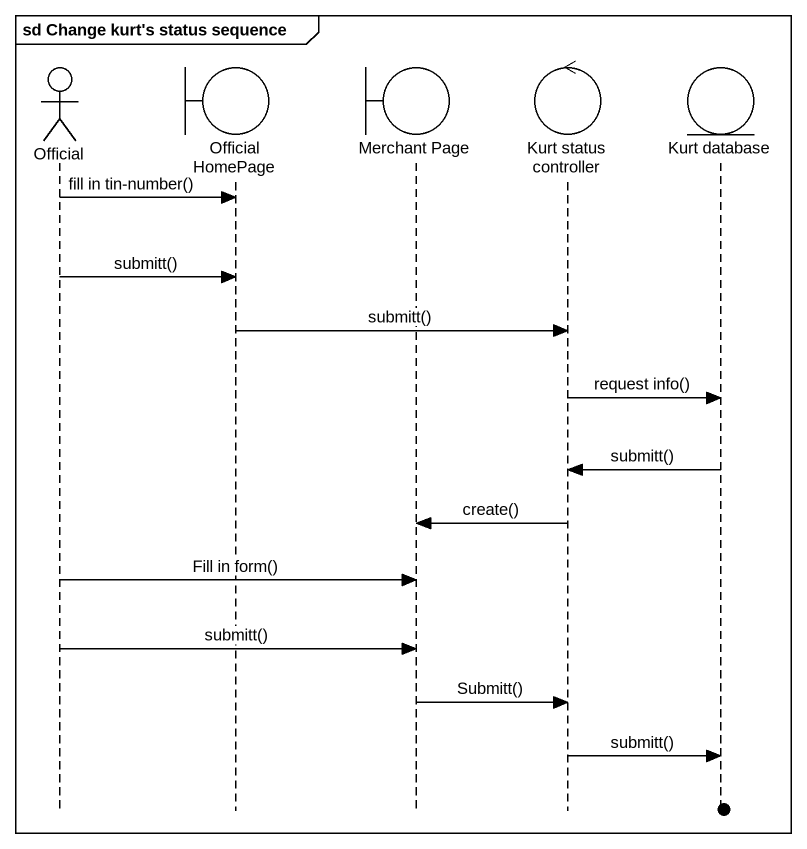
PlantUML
@startuml
mainframe sd Change kurt's status sequence
hide footbox
actor Official
boundary "Official HomePage" as Official_HomePage
boundary "Merchant Page" as Merchant_Page
control "Kurt status controller" as Kurt_status_controller
entity "Kurt database" as Kurt_database

Official -> Official_HomePage : fill in tin-number()
Official -> Official_HomePage : submitt()
Official_HomePage -> Kurt_status_controller : submitt()
Kurt_status_controller -> Kurt_database : request info()
Kurt_database -> Kurt_status_controller : submitt()
Kurt_status_controller -> Merchant_Page : create()
Official -> Merchant_Page : Fill in form()
Official -> Merchant_Page : submitt()
Merchant_Page -> Kurt_status_controller : Submitt()
Kurt_status_controller -> Kurt_database : submitt()
@enduml
